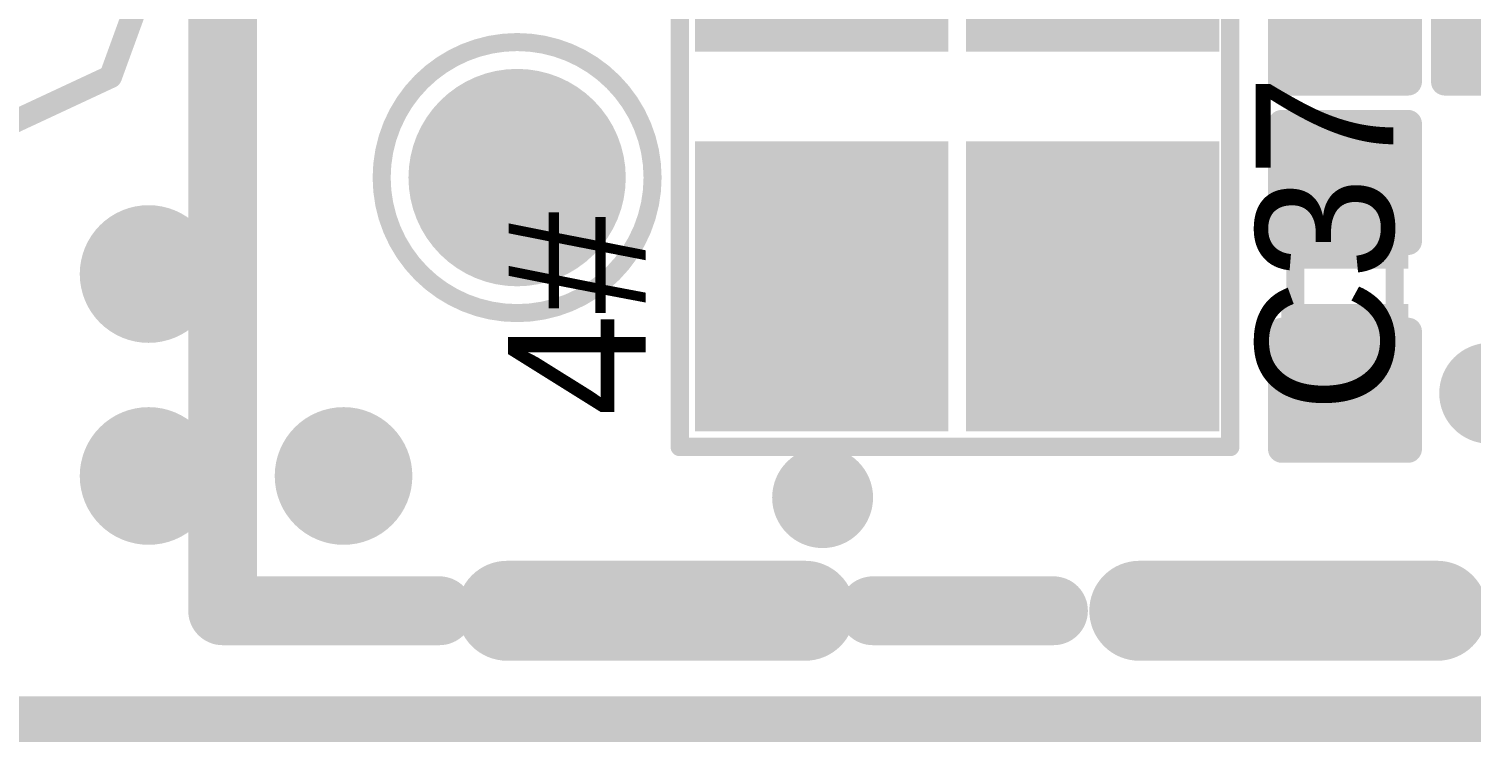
# Model space of a CAD drawing. Extents: x 722 to 1072, y 754 to 1061.
# Drawn here: x 738.09 to 746.08, y 1012.47 to 1016.42 of the extents above; entities that cross this region are included whole.
import ezdxf

# ---------------------------------------------------------------- set-up
doc = ezdxf.new("R2010")
doc.units = 0
doc.layers.get('0').update_dxf_attribs({"linetype": 'CONTINUOUS'})
for name, color, linetype in [('BOTTOMOVERLAY', 54, 'CONTINUOUS'), ('BOTTOMPASTE', 16, 'CONTINUOUS'), ('BOTTOMSOLDER', 6, 'CONTINUOUS'), ('KEEPOUTLAYER', 6, 'CONTINUOUS'), ('MECHANICAL13', 56, 'CONTINUOUS'), ('MULTILAYER', 9, 'CONTINUOUS'), ('TOPOVERLAY', 2, 'CONTINUOUS'), ('TOPPASTE', 8, 'CONTINUOUS'), ('TOPSOLDER', 216, 'CONTINUOUS'), ('VIAHOLELAYER', 16, 'CONTINUOUS')]:
    doc.layers.add(name, color=color, linetype=linetype)

# ---------------------------------------------------------------- blocks, each defined once
blk = doc.blocks.new('R_0402_11')
at = {"layer": 'MECHANICAL13', "const_width": 0.1}
for points in [[(-0.525, -0.275), (-0.525, 0.275)], [(0.525, 0.275), (-0.525, 0.275)], [(0.525, -0.275), (0.525, 0.275)], [(0.525, -0.275), (-0.525, -0.275)]]:
    blk.add_lwpolyline(points, dxfattribs=at)
at = {"layer": 'MECHANICAL13', "const_width": 0.05}
for points in [[(-0.55, 0.275, 1), (-0.5, 0.275, 1)], [(-0.55, 0.275, 1), (-0.5, 0.275, 1)], [(0.5, 0.275, 1), (0.55, 0.275, 1)], [(0.5, 0.275, 1), (0.55, 0.275, 1)], [(-0.55, -0.275, 1), (-0.5, -0.275, 1)], [(-0.55, -0.275, 1), (-0.5, -0.275, 1)], [(0.5, -0.275, 1), (0.55, -0.275, 1)], [(0.5, -0.275, 1), (0.55, -0.275, 1)]]:
    blk.add_lwpolyline(points, format="xyb", close=True, dxfattribs=at)
at = {"layer": 'TOPOVERLAY', "const_width": 0.1524}
for points in [[(-0.9001, -0.3501), (-0.9001, 0.3499)], [(-0.2501, 0.3499), (-0.9001, 0.3499)], [(0.8999, 0.3499), (0.2499, 0.3499)], [(0.8999, -0.3501), (0.8999, 0.3499)], [(-0.2501, -0.3501), (-0.9001, -0.3501)], [(0.8999, -0.3501), (0.2499, -0.3501)]]:
    blk.add_lwpolyline(points, dxfattribs=at)
at = {"layer": 'TOPOVERLAY', "const_width": 0.0762}
for points in [[(-0.9382, 0.3499, 1), (-0.862, 0.3499, 1)], [(-0.9382, 0.3499, 1), (-0.862, 0.3499, 1)], [(-0.2882, 0.3499, 1), (-0.212, 0.3499, 1)], [(0.2118, 0.3499, 1), (0.288, 0.3499, 1)], [(0.8618, 0.3499, 1), (0.938, 0.3499, 1)], [(0.8618, 0.3499, 1), (0.938, 0.3499, 1)], [(-0.9382, -0.3501, 1), (-0.862, -0.3501, 1)], [(-0.9382, -0.3501, 1), (-0.862, -0.3501, 1)], [(-0.2882, -0.3501, 1), (-0.212, -0.3501, 1)], [(0.2118, -0.3501, 1), (0.288, -0.3501, 1)], [(0.8618, -0.3501, 1), (0.938, -0.3501, 1)], [(0.8618, -0.3501, 1), (0.938, -0.3501, 1)]]:
    blk.add_lwpolyline(points, format="xyb", close=True, dxfattribs=at)
at = {"layer": 'TOPPASTE'}
for points in [[(-0.2, -0.25), (-0.2, 0.25), (-0.8, -0.25), (-0.8, 0.25)], [(0.8, -0.25), (0.8, 0.25), (0.2, -0.25), (0.2, 0.25)]]:
    blk.add_solid(points, dxfattribs=at)
at = {"layer": 'TOPSOLDER'}
for points in [[(-0.0984, -0.3516), (-0.0984, 0.3516), (-0.9016, -0.3516), (-0.9016, 0.3516)], [(0.9016, -0.3516), (0.9016, 0.3516), (0.0984, -0.3516), (0.0984, 0.3516)]]:
    blk.add_solid(points, dxfattribs=at)
blk = doc.blocks.new('C_0402_140')
at = {"layer": 'MECHANICAL13', "const_width": 0.1}
for points in [[(-0.525, 0.275), (-0.525, -0.275)], [(-0.525, 0.275), (0.525, 0.275)], [(0.525, 0.275), (0.525, -0.275)], [(-0.525, -0.275), (0.525, -0.275)]]:
    blk.add_lwpolyline(points, dxfattribs=at)
at = {"layer": 'MECHANICAL13', "const_width": 0.05}
for points in [[(-0.55, 0.275, 1), (-0.5, 0.275, 1)], [(-0.55, 0.275, 1), (-0.5, 0.275, 1)], [(0.5, 0.275, 1), (0.55, 0.275, 1)], [(0.5, 0.275, 1), (0.55, 0.275, 1)], [(-0.55, -0.275, 1), (-0.5, -0.275, 1)], [(-0.55, -0.275, 1), (-0.5, -0.275, 1)], [(0.5, -0.275, 1), (0.55, -0.275, 1)], [(0.5, -0.275, 1), (0.55, -0.275, 1)]]:
    blk.add_lwpolyline(points, format="xyb", close=True, dxfattribs=at)
at = {"layer": 'TOPOVERLAY', "const_width": 0.1524}
for points in [[(-0.9001, 0.3499), (-0.9001, -0.3501)], [(-0.9001, 0.3499), (-0.2501, 0.3499)], [(0.2499, 0.3499), (0.8999, 0.3499)], [(0.8999, 0.3499), (0.8999, -0.3501)], [(-0.9001, -0.3501), (-0.2501, -0.3501)], [(0.2499, -0.3501), (0.8999, -0.3501)]]:
    blk.add_lwpolyline(points, dxfattribs=at)
at = {"layer": 'TOPOVERLAY', "const_width": 0.0762}
for points in [[(-0.9382, 0.3499, 1), (-0.862, 0.3499, 1)], [(-0.9382, 0.3499, 1), (-0.862, 0.3499, 1)], [(-0.2882, 0.3499, 1), (-0.212, 0.3499, 1)], [(0.2118, 0.3499, 1), (0.288, 0.3499, 1)], [(0.8618, 0.3499, 1), (0.938, 0.3499, 1)], [(0.8618, 0.3499, 1), (0.938, 0.3499, 1)], [(-0.9382, -0.3501, 1), (-0.862, -0.3501, 1)], [(-0.9382, -0.3501, 1), (-0.862, -0.3501, 1)], [(-0.2882, -0.3501, 1), (-0.212, -0.3501, 1)], [(0.2118, -0.3501, 1), (0.288, -0.3501, 1)], [(0.8618, -0.3501, 1), (0.938, -0.3501, 1)], [(0.8618, -0.3501, 1), (0.938, -0.3501, 1)]]:
    blk.add_lwpolyline(points, format="xyb", close=True, dxfattribs=at)
at = {"layer": 'TOPPASTE'}
for points in [[(-0.2, -0.25), (-0.2, 0.25), (-0.8, -0.25), (-0.8, 0.25)], [(0.8, -0.25), (0.8, 0.25), (0.2, -0.25), (0.2, 0.25)]]:
    blk.add_solid(points, dxfattribs=at)
at = {"layer": 'TOPSOLDER'}
for points in [[(-0.0984, -0.3516), (-0.0984, 0.3516), (-0.9016, -0.3516), (-0.9016, 0.3516)], [(0.9016, -0.3516), (0.9016, 0.3516), (0.0984, -0.3516), (0.0984, 0.3516)]]:
    blk.add_solid(points, dxfattribs=at)
blk = doc.blocks.new('C_0402_141')
at = {"layer": 'MECHANICAL13', "const_width": 0.1}
for points in [[(0.525, 0.275), (-0.525, 0.275)], [(-0.525, -0.275), (-0.525, 0.275)], [(0.525, -0.275), (0.525, 0.275)], [(0.525, -0.275), (-0.525, -0.275)]]:
    blk.add_lwpolyline(points, dxfattribs=at)
at = {"layer": 'MECHANICAL13', "const_width": 0.05}
for points in [[(-0.55, 0.275, 1), (-0.5, 0.275, 1)], [(-0.55, 0.275, 1), (-0.5, 0.275, 1)], [(0.5, 0.275, 1), (0.55, 0.275, 1)], [(0.5, 0.275, 1), (0.55, 0.275, 1)], [(-0.55, -0.275, 1), (-0.5, -0.275, 1)], [(-0.55, -0.275, 1), (-0.5, -0.275, 1)], [(0.5, -0.275, 1), (0.55, -0.275, 1)], [(0.5, -0.275, 1), (0.55, -0.275, 1)]]:
    blk.add_lwpolyline(points, format="xyb", close=True, dxfattribs=at)
at = {"layer": 'TOPOVERLAY', "const_width": 0.1524}
for points in [[(-0.2501, 0.3499), (-0.9001, 0.3499)], [(-0.9001, -0.3501), (-0.9001, 0.3499)], [(0.8999, 0.3499), (0.2499, 0.3499)], [(0.8999, -0.3501), (0.8999, 0.3499)], [(-0.2501, -0.3501), (-0.9001, -0.3501)], [(0.8999, -0.3501), (0.2499, -0.3501)]]:
    blk.add_lwpolyline(points, dxfattribs=at)
at = {"layer": 'TOPOVERLAY', "const_width": 0.0762}
for points in [[(-0.9382, 0.3499, 1), (-0.862, 0.3499, 1)], [(-0.9382, 0.3499, 1), (-0.862, 0.3499, 1)], [(-0.2882, 0.3499, 1), (-0.212, 0.3499, 1)], [(0.2118, 0.3499, 1), (0.288, 0.3499, 1)], [(0.8618, 0.3499, 1), (0.938, 0.3499, 1)], [(0.8618, 0.3499, 1), (0.938, 0.3499, 1)], [(-0.9382, -0.3501, 1), (-0.862, -0.3501, 1)], [(-0.9382, -0.3501, 1), (-0.862, -0.3501, 1)], [(-0.2882, -0.3501, 1), (-0.212, -0.3501, 1)], [(0.2118, -0.3501, 1), (0.288, -0.3501, 1)], [(0.8618, -0.3501, 1), (0.938, -0.3501, 1)], [(0.8618, -0.3501, 1), (0.938, -0.3501, 1)]]:
    blk.add_lwpolyline(points, format="xyb", close=True, dxfattribs=at)
at = {"layer": 'TOPPASTE'}
for points in [[(-0.2, -0.25), (-0.2, 0.25), (-0.8, -0.25), (-0.8, 0.25)], [(0.8, -0.25), (0.8, 0.25), (0.2, -0.25), (0.2, 0.25)]]:
    blk.add_solid(points, dxfattribs=at)
at = {"layer": 'TOPSOLDER'}
for points in [[(-0.0984, -0.3516), (-0.0984, 0.3516), (-0.9016, -0.3516), (-0.9016, 0.3516)], [(0.9016, -0.3516), (0.9016, 0.3516), (0.0984, -0.3516), (0.0984, 0.3516)]]:
    blk.add_solid(points, dxfattribs=at)
blk = doc.blocks.new('BL_5C_B_205')
at = {"layer": 'BOTTOMOVERLAY', "const_width": 0.127}
for points in [[(-3.199, 1.5), (-5.1, -0.401)], [(-5.1, -0.401), (-5.1, -6.7)]]:
    blk.add_lwpolyline(points, dxfattribs=at)
at = {"layer": 'BOTTOMOVERLAY', "const_width": 0.0635}
blk.add_lwpolyline([(-5.1317, -0.401, 1), (-5.0682, -0.401, 1)], format="xyb", close=True, dxfattribs=at)
blk.add_lwpolyline([(-5.1317, -0.401, 1), (-5.0682, -0.401, 1)], format="xyb", close=True, dxfattribs=at)
blk = doc.blocks.new('XTAL_3225_287')
at = {"layer": 'TOPOVERLAY', "const_width": 0.1016}
for points in [[(-0.889, 2.286), (-0.889, -0.762)], [(-0.889, 2.286), (2.8983, 2.286)], [(2.8983, 2.286), (2.8983, -0.762)], [(-0.889, -0.762), (2.8983, -0.762)]]:
    blk.add_lwpolyline(points, dxfattribs=at)
at = {"layer": 'TOPOVERLAY', "const_width": 0.0508}
for points in [[(-0.9144, 2.286, 1), (-0.8636, 2.286, 1)], [(-0.9144, 2.286, 1), (-0.8636, 2.286, 1)], [(2.8729, 2.286, 1), (2.9237, 2.286, 1)], [(2.8729, 2.286, 1), (2.9237, 2.286, 1)], [(-0.9144, -0.762, 1), (-0.8636, -0.762, 1)], [(-0.9144, -0.762, 1), (-0.8636, -0.762, 1)], [(2.8729, -0.762, 1), (2.9237, -0.762, 1)], [(2.8729, -0.762, 1), (2.9237, -0.762, 1)]]:
    blk.add_lwpolyline(points, format="xyb", close=True, dxfattribs=at)
at = {"layer": 'TOPPASTE'}
for points in [[(-0.7, 0.9), (0.7, 0.9), (-0.7, 2.1), (0.7, 2.1)], [(1.4, 0.9), (2.8, 0.9), (1.4, 2.1), (2.8, 2.1)], [(-0.7, -0.6), (0.7, -0.6), (-0.7, 0.6), (0.7, 0.6)], [(1.4, -0.6), (2.8, -0.6), (1.4, 0.6), (2.8, 0.6)]]:
    blk.add_solid(points, dxfattribs=at)
at = {"layer": 'TOPSOLDER'}
for points in [[(-0.8016, 0.7984), (0.8016, 0.7984), (-0.8016, 2.2016), (0.8016, 2.2016)], [(1.2984, 0.7984), (2.9016, 0.7984), (1.2984, 2.2016), (2.9016, 2.2016)], [(-0.8016, -0.7016), (0.8016, -0.7016), (-0.8016, 0.7016), (0.8016, 0.7016)], [(1.2984, -0.7016), (2.9016, -0.7016), (1.2984, 0.7016), (2.9016, 0.7016)]]:
    blk.add_solid(points, dxfattribs=at)
blk = doc.blocks.new('TESTPOINT2_B_332')
at = {"layer": 'BOTTOMOVERLAY'}
for points, const_width in [([(0.75, 0, 1), (-0.75, 0, 1)], 0.1), ([(-0.775, 0, 1), (-0.725, 0, 1)], 0.05), ([(0.725, 0, 1), (0.775, 0, 1)], 0.05)]:
    blk.add_lwpolyline(points, format="xyb", close=True, dxfattribs=dict(at, const_width=const_width))
at = {"layer": 'BOTTOMPASTE', "const_width": 0.5}
blk.add_lwpolyline([(-0.25, 0, 1), (0.25, 0, 1)], format="xyb", close=True, dxfattribs=at)
at = {"layer": 'BOTTOMSOLDER', "const_width": 0.6016}
blk.add_lwpolyline([(-0.3008, 0, 1), (0.3008, 0, 1)], format="xyb", close=True, dxfattribs=at)

msp = doc.modelspace()

# ---------------------------------------------------------------- linework, layer by layer
at = {"layer": 'KEEPOUTLAYER', "const_width": 0.254}
msp.add_lwpolyline([(726.1627, 1012.5986), (790.3627, 1012.5986)], dxfattribs=at)
at = {"layer": 'MULTILAYER'}
for points, const_width in [([(738.5621, 1015.0622, 1), (738.9431, 1015.0622, 1)], 0.381), ([(746.0382, 1014.402, 1), (746.3176, 1014.402, 1)], 0.2794), ([(738.5621, 1013.9446, 1), (738.9431, 1013.9446, 1)], 0.381), ([(739.6416, 1013.9446, 1), (740.0226, 1013.9446, 1)], 0.381), ([(742.3448, 1013.825, 1), (742.6242, 1013.825, 1)], 0.2794)]:
    msp.add_lwpolyline(points, format="xyb", close=True, dxfattribs=dict(at, const_width=const_width))
at = {"layer": 'TOPOVERLAY', "const_width": 0.381}
for points in [[(739.1627, 1013.1986), (739.1627, 1019.5986)], [(739.1627, 1013.1986), (740.3627, 1013.1986)], [(742.7627, 1013.1986), (743.7627, 1013.1986)]]:
    msp.add_lwpolyline(points, dxfattribs=at)
at = {"layer": 'TOPOVERLAY', "const_width": 0.1905}
for points in [[(739.0675, 1013.1986, 1), (739.258, 1013.1986, 1)], [(739.0675, 1013.1986, 1), (739.258, 1013.1986, 1)], [(740.2675, 1013.1986, 1), (740.458, 1013.1986, 1)], [(742.6675, 1013.1986, 1), (742.858, 1013.1986, 1)], [(743.6675, 1013.1986, 1), (743.858, 1013.1986, 1)]]:
    msp.add_lwpolyline(points, format="xyb", close=True, dxfattribs=at)
at = {"layer": 'TOPPASTE', "const_width": 0.35}
for points in [[(742.3877, 1013.1986), (740.7377, 1013.1986)], [(745.8877, 1013.1986), (744.2377, 1013.1986)]]:
    msp.add_lwpolyline(points, dxfattribs=at)
at = {"layer": 'TOPPASTE', "const_width": 0.175}
for points in [[(740.6502, 1013.1986, 1), (740.8252, 1013.1986, 1)], [(742.3002, 1013.1986, 1), (742.4752, 1013.1986, 1)], [(744.1502, 1013.1986, 1), (744.3252, 1013.1986, 1)], [(745.8002, 1013.1986, 1), (745.9752, 1013.1986, 1)]]:
    msp.add_lwpolyline(points, format="xyb", close=True, dxfattribs=at)
at = {"layer": 'TOPSOLDER', "const_width": 0.5532}
for points in [[(742.3877, 1013.1986), (740.7377, 1013.1986)], [(745.8877, 1013.1986), (744.2377, 1013.1986)]]:
    msp.add_lwpolyline(points, dxfattribs=at)
at = {"layer": 'TOPSOLDER', "const_width": 0.2766}
for points in [[(740.5994, 1013.1986, 1), (740.876, 1013.1986, 1)], [(742.2494, 1013.1986, 1), (742.526, 1013.1986, 1)], [(744.0994, 1013.1986, 1), (744.376, 1013.1986, 1)], [(745.7494, 1013.1986, 1), (746.026, 1013.1986, 1)]]:
    msp.add_lwpolyline(points, format="xyb", close=True, dxfattribs=at)
at = {"layer": 'VIAHOLELAYER'}
for points, const_width in [([(738.6383, 1015.0622, 1), (738.8669, 1015.0622, 1)], 0.2286), ([(746.1017, 1014.402, 1), (746.2541, 1014.402, 1)], 0.1524), ([(738.6383, 1013.9446, 1), (738.8669, 1013.9446, 1)], 0.2286), ([(739.7178, 1013.9446, 1), (739.9464, 1013.9446, 1)], 0.2286), ([(742.4083, 1013.825, 1), (742.5607, 1013.825, 1)], 0.1524)]:
    msp.add_lwpolyline(points, format="xyb", close=True, dxfattribs=dict(at, const_width=const_width))

# ---------------------------------------------------------------- block references
for name, p, rotation in [('BL_5C_B_205', (733.6127, 1017.5216), 160), ('C_0402_141', (745.3765, 1017.026), 270), ('R_0402_11', (746.2795, 1017.026), 270), ('XTAL_3225_287', (743.9795, 1014.994), 90), ('TESTPOINT2_B_332', (740.7931, 1015.5958), 90), ('C_0402_140', (745.3765, 1014.994), 90)]:
    msp.add_blockref(name, p, dxfattribs=dict(rotation=rotation))

# ---------------------------------------------------------------- texts
at = {"layer": 'TOPOVERLAY'}
for s, p in [('C37', (745.6449, 1014.296)), ('4#', (741.5043, 1014.275))]:
    msp.add_text(s, height=0.762, rotation=90, dxfattribs=at).set_placement(p)

doc.saveas('drawing.dxf')
